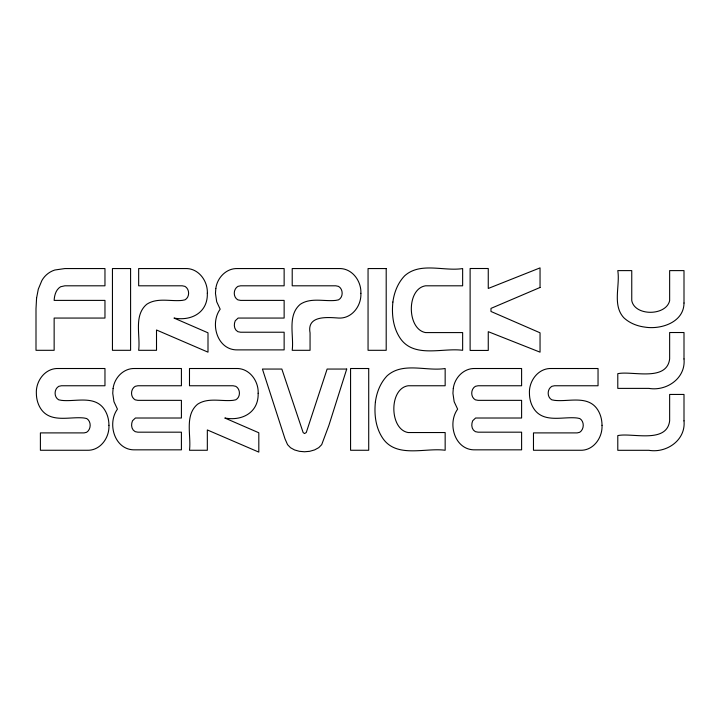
<?xml version="1.0" encoding="UTF-8"?>
<svg xmlns="http://www.w3.org/2000/svg" width="720" height="720" viewBox="0 0 720 720"><rect width="100%" height="100%" fill="white"/><g stroke="black" fill="none" stroke-linecap="round" stroke-linejoin="round"><path stroke-width="1.08" d="M36.576 298.107L36 308.799L36 350.307L54.144 350.307L54.144 318.06L104.967 318.06L104.967 300.393L54.144 300.393C54.432 295.227 55.899 289.602 60.615 286.749L64.881 285.804L104.967 285.804L104.967 268.56L64.881 268.56L54.828 270.009A22.644 22.644 0 0 0 41.85 280.584L38.295 289.161L36.576 298.107M375.399 401.994C374.112 414.225 375.543 427.23 382.401 437.733C396.027 458.703 425.025 447.48 445.158 450.261L445.158 432.54L408.141 432.54C389.34 429.336 388.809 388.593 408.141 385.758L445.158 385.758L445.158 368.514C426.42 371.547 402.822 361.611 387.099 375.831C380.349 382.941 376.65 392.364 375.399 401.994M392.886 302.04C391.59 314.271 393.03 327.285 399.879 337.779C413.514 358.749 442.503 347.526 462.645 350.307L462.645 332.586L425.628 332.586C406.827 329.382 406.287 288.639 425.628 285.804L462.645 285.804L462.645 268.56C443.907 271.593 420.3 261.657 404.586 275.877C397.827 282.987 394.137 292.419 392.886 302.04M684 358.947C685.944 378.18 666.621 391.428 648.864 388.386L617.787 388.386L617.787 373.689C631.71 370.539 666.702 382.23 669.645 358.947L669.645 332.523L684 332.523L684 358.947M684 420.867C685.944 440.1 666.621 453.348 648.864 450.306L617.787 450.306L617.787 435.609C631.71 432.45 666.702 444.141 669.645 420.867L669.645 394.443L684 394.443L684 420.867M108.945 425.304C109.593 437.652 100.305 450.873 87.066 450.261L40.401 450.261L40.401 432.9L84.105 432.9L86.625 432.297C91.224 429.345 91.458 421.461 86.715 418.545L84.105 418.014C70.47 416.376 52.047 422.973 41.904 410.301C38.124 405.468 36.387 399.348 36.36 393.264C35.73 380.889 45.279 367.929 58.428 368.514L104.967 368.514L104.967 385.758L61.443 385.758L58.797 386.316C53.991 389.043 53.766 397.125 58.716 399.825L61.443 400.347C75.015 401.985 93.465 395.352 103.464 408.123C107.217 413.028 108.918 419.184 108.945 425.304M602.019 425.304C602.667 437.652 593.388 450.873 580.14 450.261L533.475 450.261L533.475 432.9L577.179 432.9L579.699 432.297C584.298 429.345 584.532 421.461 579.789 418.545L577.179 418.014C563.544 416.376 545.121 422.973 534.987 410.301C531.198 405.468 529.461 399.348 529.434 393.264C528.813 380.889 538.353 367.929 551.502 368.514L598.041 368.514L598.041 385.758L554.517 385.758L551.871 386.316C547.065 389.043 546.84 397.125 551.799 399.825L554.517 400.347C568.089 401.985 586.539 395.352 596.538 408.123C600.291 413.028 601.992 419.184 602.019 425.304M207.333 293.31C207.936 312.408 191.457 321.345 173.997 318.06L207.999 332.82L207.999 352.161L156.51 329.994L156.51 350.307L138.663 350.307C140.562 335.592 133.488 315.513 146.682 304.326C157.131 297.306 170.595 301.635 182.25 300.393L184.995 299.835C189.9 297.162 189.747 289.143 184.995 286.389L182.25 285.804L138.663 285.804L138.663 268.56L185.265 268.56C198.423 267.957 207.936 280.953 207.333 293.31M258.156 393.264C258.759 412.362 242.28 421.299 224.811 418.014L258.813 432.774L258.813 452.115L207.333 429.948L207.333 450.261L189.486 450.261C191.385 435.546 184.302 415.467 197.505 404.28C207.954 397.26 221.418 401.589 233.073 400.347L235.818 399.789C240.723 397.116 240.561 389.097 235.818 386.343L233.073 385.758L189.486 385.758L189.486 368.514L236.088 368.514C249.246 367.911 258.75 380.907 258.156 393.264M360.882 293.31C361.53 305.694 351.999 318.69 338.814 318.06C327.366 317.286 306.675 315.18 310.059 332.946L310.059 350.307L292.212 350.307C294.111 335.592 287.037 315.513 300.231 304.326C310.68 297.306 324.144 301.635 335.799 300.393L338.544 299.835C343.449 297.162 343.287 289.143 338.544 286.389L335.799 285.804L292.212 285.804L292.212 268.56L338.814 268.56C351.972 267.957 361.476 280.953 360.882 293.31M113.094 388.485L112.743 393.318L113.976 401.742L117.45 409.149C106.794 423.684 114.723 450.414 134.865 449.838L181.413 449.838L181.413 432.18L137.88 432.18L135.162 431.649C131.229 429.552 130.887 424.467 132.516 420.75L135.414 418.014L181.413 418.014L181.413 400.347L137.88 400.347L135.162 399.825C130.212 397.125 130.428 389.043 135.234 386.316L137.88 385.758L181.413 385.758L181.413 368.514L134.865 368.514C123.615 368.046 114.408 377.73 113.094 388.485M215.82 288.531L215.469 293.364L216.702 301.788L220.176 309.195C209.52 323.73 217.449 350.46 237.591 349.884L284.139 349.884L284.139 332.226L240.606 332.226L237.888 331.695C233.955 329.598 233.622 324.513 235.242 320.796L238.14 318.06L284.139 318.06L284.139 300.393L240.606 300.393L237.888 299.871C232.938 297.171 233.154 289.089 237.96 286.362L240.606 285.804L284.139 285.804L284.139 268.56L237.591 268.56C226.341 268.092 217.134 277.785 215.82 288.531M453.285 388.485L452.934 393.318L454.167 401.742L457.641 409.149C446.985 423.684 454.914 450.414 475.056 449.838L521.604 449.838L521.604 432.18L478.071 432.18L475.353 431.649C471.42 429.552 471.087 424.467 472.707 420.75L475.605 418.014L521.604 418.014L521.604 400.347L478.071 400.347L475.353 399.825C470.403 397.125 470.619 389.043 475.425 386.316L478.071 385.758L521.604 385.758L521.604 368.514L475.056 368.514C463.806 368.046 454.599 377.73 453.285 388.485M684 303.03C683.874 322.326 661.014 329.742 644.904 327.114C637.101 326.097 629.469 323.109 623.709 317.637C612.189 304.902 620.235 285.786 617.787 270.612L631.755 270.612L631.755 300.591C634.788 316.395 666.315 316.017 669.645 300.591L669.645 270.612L684 270.612L684 303.03M346.716 369.054L328.869 425.448L321.696 444.663L318.744 447.66L314.613 449.901L309.735 451.305L304.569 451.773L299.394 451.314L294.597 449.964L290.529 447.732L287.568 444.663L285.012 438.876L262.431 369.054L281.844 369.054L303.129 432.54L304.515 433.566L306.261 432.54L327.123 369.054L346.716 369.054M540.045 287.478L490.977 308.394L490.977 311.472L540.045 332.811L540.045 352.161L488.259 331.677L488.259 350.433L470.115 350.433L470.115 268.506L488.259 268.506L488.259 288.459L540.045 267.885L540.045 287.478M130.59 268.56L112.446 268.56L112.446 350.307L130.59 350.307L130.59 268.56M386.199 268.56L368.055 268.56L368.055 350.307L386.199 350.307L386.199 268.56M368.712 368.514L350.568 368.514L350.568 450.261L368.712 450.261L368.712 368.514"/></g></svg>
